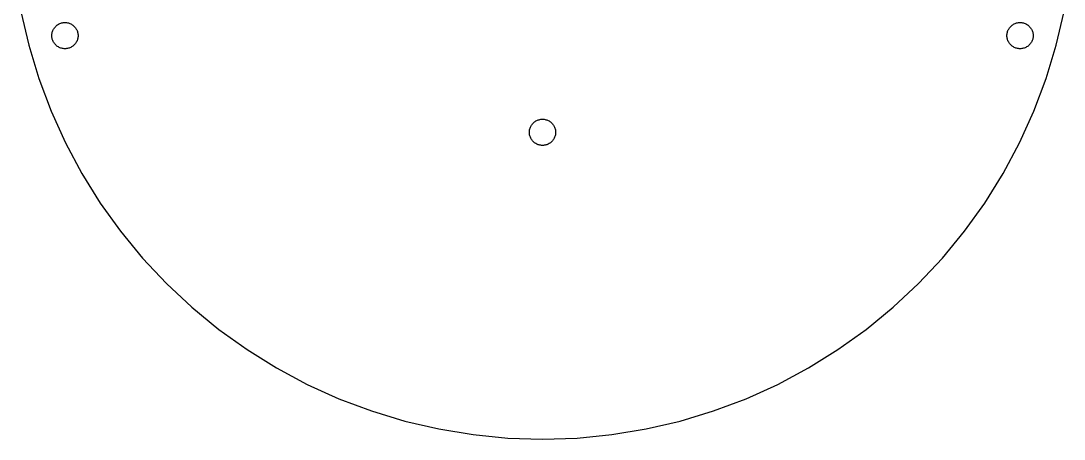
# Model space of a CAD drawing. Header units: metres. Extents: x -71 to 71, y -71 to 71.
# Drawn here: x -69.6 to 69.6, y -71 to -15.1 of the extents above; entities that cross this region are included whole.
import ezdxf

# ---------------------------------------------------------------- set-up
doc = ezdxf.new("R2010")
doc.units = ezdxf.units.M

msp = doc.modelspace()

# ---------------------------------------------------------------- linework, layer by layer
for p, q in [((-69.6357, -13.8514), (-68.5807, -18.3761)), ((68.5807, -18.3761), (69.6357, -13.8514)), ((-65.4675, -16.7406), (-65.4415, -16.6291)), ((-65.4415, -16.6291), (-65.4082, -16.5195)), ((-65.4082, -16.5195), (-65.3679, -16.4124)), ((-65.3679, -16.4124), (-65.3206, -16.308)), ((-65.3206, -16.308), (-65.2666, -16.207)), ((-65.2666, -16.207), (-65.2062, -16.1098)), ((-65.2062, -16.1098), (-65.1395, -16.0167)), ((-65.1395, -16.0167), (-65.0668, -15.9282)), ((-65.0668, -15.9282), (-64.9885, -15.8446)), ((-64.9885, -15.8446), (-64.905, -15.7663)), ((-64.905, -15.7663), (-64.8164, -15.6937)), ((-64.8164, -15.6937), (-64.7233, -15.627)), ((-64.7233, -15.627), (-64.6261, -15.5665)), ((-64.6261, -15.5665), (-64.5251, -15.5125)), ((-64.5251, -15.5125), (-64.4208, -15.4653)), ((-64.4208, -15.4653), (-64.3136, -15.4249)), ((-64.3136, -15.4249), (-64.204, -15.3917)), ((-64.204, -15.3917), (-64.0925, -15.3657)), ((-64.0925, -15.3657), (-63.9795, -15.347)), ((-63.9795, -15.347), (-63.8656, -15.3358)), ((-63.8656, -15.3358), (-63.7511, -15.332)), ((-63.7511, -15.332), (-63.6366, -15.3358)), ((-63.6366, -15.3358), (-63.5227, -15.347)), ((-63.5227, -15.347), (-63.4097, -15.3657)), ((-63.4097, -15.3657), (-63.2982, -15.3917)), ((-63.2982, -15.3917), (-63.1886, -15.4249)), ((-63.1886, -15.4249), (-63.0814, -15.4653)), ((-63.0814, -15.4653), (-62.9771, -15.5125)), ((-62.9771, -15.5125), (-62.8761, -15.5665)), ((-62.8761, -15.5665), (-62.7789, -15.627)), ((-62.7789, -15.627), (-62.6858, -15.6937)), ((-62.6858, -15.6937), (-62.5972, -15.7663)), ((-62.5972, -15.7663), (-62.5137, -15.8446)), ((-62.5137, -15.8446), (-62.4354, -15.9282)), ((-62.4354, -15.9282), (-62.3627, -16.0167)), ((-62.3627, -16.0167), (-62.296, -16.1098)), ((-62.296, -16.1098), (-62.2355, -16.207)), ((-62.2355, -16.207), (-62.1816, -16.308)), ((-62.1816, -16.308), (-62.1343, -16.4124)), ((-62.1343, -16.4124), (-62.094, -16.5195)), ((-62.094, -16.5195), (-62.0607, -16.6291)), ((-62.0607, -16.6291), (-62.0347, -16.7406)), ((62.0347, -16.7406), (62.0607, -16.6291)), ((62.0607, -16.6291), (62.094, -16.5195)), ((62.094, -16.5195), (62.1343, -16.4124)), ((62.1343, -16.4124), (62.1816, -16.308)), ((62.1816, -16.308), (62.2355, -16.207)), ((62.2355, -16.207), (62.296, -16.1098)), ((62.296, -16.1098), (62.3627, -16.0167)), ((62.3627, -16.0167), (62.4354, -15.9282)), ((62.4354, -15.9282), (62.5137, -15.8446)), ((62.5137, -15.8446), (62.5972, -15.7663)), ((62.5972, -15.7663), (62.6858, -15.6937)), ((62.6858, -15.6937), (62.7789, -15.627)), ((62.7789, -15.627), (62.8761, -15.5665)), ((62.8761, -15.5665), (62.9771, -15.5125)), ((62.9771, -15.5125), (63.0814, -15.4653)), ((63.0814, -15.4653), (63.1886, -15.4249)), ((63.1886, -15.4249), (63.2982, -15.3917)), ((63.2982, -15.3917), (63.4097, -15.3657)), ((63.4097, -15.3657), (63.5227, -15.347)), ((63.5227, -15.347), (63.6366, -15.3358)), ((63.6366, -15.3358), (63.7511, -15.332)), ((63.7511, -15.332), (63.8656, -15.3358)), ((63.8656, -15.3358), (63.9795, -15.347)), ((63.9795, -15.347), (64.0925, -15.3657)), ((64.0925, -15.3657), (64.204, -15.3917)), ((64.204, -15.3917), (64.3136, -15.4249)), ((64.3136, -15.4249), (64.4208, -15.4653)), ((64.4208, -15.4653), (64.5251, -15.5125)), ((64.5251, -15.5125), (64.6261, -15.5665)), ((64.6261, -15.5665), (64.7233, -15.627)), ((64.7233, -15.627), (64.8164, -15.6937)), ((64.8164, -15.6937), (64.905, -15.7663)), ((64.905, -15.7663), (64.9885, -15.8446)), ((64.9885, -15.8446), (65.0668, -15.9282)), ((65.0668, -15.9282), (65.1395, -16.0167)), ((65.1395, -16.0167), (65.2062, -16.1098)), ((65.2062, -16.1098), (65.2666, -16.207)), ((65.2666, -16.207), (65.3206, -16.308)), ((65.3206, -16.308), (65.3679, -16.4124)), ((65.3679, -16.4124), (65.4082, -16.5195)), ((65.4082, -16.5195), (65.4415, -16.6291)), ((65.4415, -16.6291), (65.4675, -16.7406)), ((-65.5011, -17.082), (-65.4973, -16.9676)), ((-65.4973, -17.1965), (-65.5011, -17.082)), ((-65.4973, -16.9676), (-65.4861, -16.8536)), ((-65.4861, -17.3105), (-65.4973, -17.1965)), ((-65.4861, -16.8536), (-65.4675, -16.7406)), ((-65.4675, -17.4235), (-65.4861, -17.3105)), ((-65.4415, -17.535), (-65.4675, -17.4235)), ((-65.4082, -17.6446), (-65.4415, -17.535)), ((-65.3679, -17.7517), (-65.4082, -17.6446)), ((-65.3206, -17.856), (-65.3679, -17.7517)), ((-65.2666, -17.957), (-65.3206, -17.856)), ((-65.2062, -18.0543), (-65.2666, -17.957)), ((-65.1395, -18.1474), (-65.2062, -18.0543)), ((-62.296, -18.0543), (-62.3627, -18.1474)), ((-62.2355, -17.957), (-62.296, -18.0543)), ((-62.1816, -17.856), (-62.2355, -17.957)), ((-62.1343, -17.7517), (-62.1816, -17.856)), ((-62.094, -17.6446), (-62.1343, -17.7517)), ((-62.0607, -17.535), (-62.094, -17.6446)), ((-62.0347, -17.4235), (-62.0607, -17.535)), ((-62.0347, -16.7406), (-62.0161, -16.8536)), ((-62.0161, -17.3105), (-62.0347, -17.4235)), ((-62.0161, -16.8536), (-62.0048, -16.9676)), ((-62.0048, -17.1965), (-62.0161, -17.3105)), ((-62.0048, -16.9676), (-62.0011, -17.082)), ((-62.0011, -17.082), (-62.0048, -17.1965)), ((62.0011, -17.082), (62.0048, -16.9676)), ((62.0048, -17.1965), (62.0011, -17.082)), ((62.0048, -16.9676), (62.0161, -16.8536)), ((62.0161, -17.3105), (62.0048, -17.1965)), ((62.0161, -16.8536), (62.0347, -16.7406)), ((62.0347, -17.4235), (62.0161, -17.3105)), ((62.0607, -17.535), (62.0347, -17.4235)), ((62.094, -17.6446), (62.0607, -17.535)), ((62.1343, -17.7517), (62.094, -17.6446)), ((62.1816, -17.856), (62.1343, -17.7517)), ((62.2355, -17.957), (62.1816, -17.856)), ((62.296, -18.0543), (62.2355, -17.957)), ((62.3627, -18.1474), (62.296, -18.0543)), ((65.2062, -18.0543), (65.1395, -18.1474)), ((65.2666, -17.957), (65.2062, -18.0543)), ((65.3206, -17.856), (65.2666, -17.957)), ((65.3679, -17.7517), (65.3206, -17.856)), ((65.4082, -17.6446), (65.3679, -17.7517)), ((65.4415, -17.535), (65.4082, -17.6446)), ((65.4675, -17.4235), (65.4415, -17.535)), ((65.4675, -16.7406), (65.4861, -16.8536)), ((65.4861, -17.3105), (65.4675, -17.4235)), ((65.4861, -16.8536), (65.4973, -16.9676)), ((65.4973, -17.1965), (65.4861, -17.3105)), ((65.4973, -16.9676), (65.5011, -17.082)), ((65.5011, -17.082), (65.4973, -17.1965)), ((-68.5807, -18.3761), (-67.232, -22.8222)), ((-65.0668, -18.2359), (-65.1395, -18.1474)), ((-64.9885, -18.3195), (-65.0668, -18.2359)), ((-64.905, -18.3978), (-64.9885, -18.3195)), ((-64.8164, -18.4704), (-64.905, -18.3978)), ((-64.7233, -18.5371), (-64.8164, -18.4704)), ((-64.6261, -18.5976), (-64.7233, -18.5371)), ((-64.5251, -18.6516), (-64.6261, -18.5976)), ((-64.4208, -18.6988), (-64.5251, -18.6516)), ((-64.3136, -18.7392), (-64.4208, -18.6988)), ((-64.204, -18.7724), (-64.3136, -18.7392)), ((-64.0925, -18.7984), (-64.204, -18.7724)), ((-63.9795, -18.8171), (-64.0925, -18.7984)), ((-63.8656, -18.8283), (-63.9795, -18.8171)), ((-63.7511, -18.832), (-63.8656, -18.8283)), ((-63.6366, -18.8283), (-63.7511, -18.832)), ((-63.5227, -18.8171), (-63.6366, -18.8283)), ((-63.4097, -18.7984), (-63.5227, -18.8171)), ((-63.2982, -18.7724), (-63.4097, -18.7984)), ((-63.1886, -18.7392), (-63.2982, -18.7724)), ((-63.0814, -18.6988), (-63.1886, -18.7392)), ((-62.9771, -18.6516), (-63.0814, -18.6988)), ((-62.8761, -18.5976), (-62.9771, -18.6516)), ((-62.7789, -18.5371), (-62.8761, -18.5976)), ((-62.6858, -18.4704), (-62.7789, -18.5371)), ((-62.5972, -18.3978), (-62.6858, -18.4704)), ((-62.5137, -18.3195), (-62.5972, -18.3978)), ((-62.4354, -18.2359), (-62.5137, -18.3195)), ((-62.3627, -18.1474), (-62.4354, -18.2359)), ((62.4354, -18.2359), (62.3627, -18.1474)), ((62.5137, -18.3195), (62.4354, -18.2359)), ((62.5972, -18.3978), (62.5137, -18.3195)), ((62.6858, -18.4704), (62.5972, -18.3978)), ((62.7789, -18.5371), (62.6858, -18.4704)), ((62.8761, -18.5976), (62.7789, -18.5371)), ((62.9771, -18.6516), (62.8761, -18.5976)), ((63.0814, -18.6988), (62.9771, -18.6516)), ((63.1886, -18.7392), (63.0814, -18.6988)), ((63.2982, -18.7724), (63.1886, -18.7392)), ((63.4097, -18.7984), (63.2982, -18.7724)), ((63.5227, -18.8171), (63.4097, -18.7984)), ((63.6366, -18.8283), (63.5227, -18.8171)), ((63.7511, -18.832), (63.6366, -18.8283)), ((63.8656, -18.8283), (63.7511, -18.832)), ((63.9795, -18.8171), (63.8656, -18.8283)), ((64.0925, -18.7984), (63.9795, -18.8171)), ((64.204, -18.7724), (64.0925, -18.7984)), ((64.3136, -18.7392), (64.204, -18.7724)), ((64.4208, -18.6988), (64.3136, -18.7392)), ((64.5251, -18.6516), (64.4208, -18.6988)), ((64.6261, -18.5976), (64.5251, -18.6516)), ((64.7233, -18.5371), (64.6261, -18.5976)), ((64.8164, -18.4704), (64.7233, -18.5371)), ((64.905, -18.3978), (64.8164, -18.4704)), ((64.9885, -18.3195), (64.905, -18.3978)), ((65.0668, -18.2359), (64.9885, -18.3195)), ((65.1395, -18.1474), (65.0668, -18.2359)), ((67.232, -22.8222), (68.5807, -18.3761)), ((-67.232, -22.8222), (-65.5954, -27.1705)), ((65.5954, -27.1705), (67.232, -22.8222)), ((-65.5954, -27.1705), (-63.678, -31.4025)), ((63.678, -31.4025), (65.5954, -27.1705)), ((-1.61678, -29.3303), (-1.56952, -29.226)), ((-1.56952, -29.226), (-1.51553, -29.125)), ((-1.51553, -29.125), (-1.45506, -29.0277)), ((-1.45506, -29.0277), (-1.38837, -28.9347)), ((-1.38837, -28.9347), (-1.31572, -28.8461)), ((-1.31572, -28.8461), (-1.23743, -28.7626)), ((-1.23743, -28.7626), (-1.15385, -28.6843)), ((-1.15385, -28.6843), (-1.06532, -28.6116)), ((-1.06532, -28.6116), (-0.972244, -28.5449)), ((-0.972244, -28.5449), (-0.875, -28.4845)), ((-0.875, -28.4845), (-0.774002, -28.4305)), ((-0.774002, -28.4305), (-0.669693, -28.3832)), ((-0.669693, -28.3832), (-0.562515, -28.3429)), ((-0.562515, -28.3429), (-0.452927, -28.3096)), ((-0.452927, -28.3096), (-0.3414, -28.2836)), ((-0.3414, -28.2836), (-0.228409, -28.265)), ((-0.228409, -28.265), (-0.114441, -28.2537)), ((-0.114441, -28.2537), (0, -28.25)), ((0, -28.25), (0.114441, -28.2537)), ((0.114441, -28.2537), (0.228409, -28.265)), ((0.228409, -28.265), (0.3414, -28.2836)), ((0.3414, -28.2836), (0.452927, -28.3096)), ((0.452927, -28.3096), (0.562515, -28.3429)), ((0.562515, -28.3429), (0.669693, -28.3832)), ((0.669693, -28.3832), (0.774002, -28.4305)), ((0.774002, -28.4305), (0.875, -28.4845)), ((0.875, -28.4845), (0.972244, -28.5449)), ((0.972244, -28.5449), (1.06532, -28.6116)), ((1.06532, -28.6116), (1.15385, -28.6843)), ((1.15385, -28.6843), (1.23743, -28.7626)), ((1.23743, -28.7626), (1.31572, -28.8461)), ((1.31572, -28.8461), (1.38837, -28.9347)), ((1.38837, -28.9347), (1.45506, -29.0277)), ((1.45506, -29.0277), (1.51553, -29.125)), ((1.51553, -29.125), (1.56952, -29.226)), ((1.56952, -29.226), (1.61678, -29.3303)), ((-1.75, -30), (-1.74625, -29.8855)), ((-1.74625, -30.1144), (-1.75, -30)), ((-1.74625, -29.8855), (-1.73502, -29.7716)), ((-1.73502, -30.2284), (-1.74625, -30.1144)), ((-1.73502, -29.7716), (-1.71637, -29.6586)), ((-1.71637, -30.3414), (-1.73502, -30.2284)), ((-1.71637, -29.6586), (-1.69037, -29.5471)), ((-1.69037, -30.4529), (-1.71637, -30.3414)), ((-1.69037, -29.5471), (-1.65712, -29.4375)), ((-1.65712, -30.5625), (-1.69037, -30.4529)), ((-1.65712, -29.4375), (-1.61678, -29.3303)), ((-1.61678, -30.6697), (-1.65712, -30.5625)), ((1.61678, -29.3303), (1.65712, -29.4375)), ((1.65712, -30.5625), (1.61678, -30.6697)), ((1.65712, -29.4375), (1.69037, -29.5471)), ((1.69037, -30.4529), (1.65712, -30.5625)), ((1.69037, -29.5471), (1.71637, -29.6586)), ((1.71637, -30.3414), (1.69037, -30.4529)), ((1.71637, -29.6586), (1.73502, -29.7716)), ((1.73502, -30.2284), (1.71637, -30.3414)), ((1.73502, -29.7716), (1.74625, -29.8855)), ((1.74625, -30.1144), (1.73502, -30.2284)), ((1.74625, -29.8855), (1.75, -30)), ((1.75, -30), (1.74625, -30.1144)), ((-63.678, -31.4025), (-61.4878, -35.5)), ((-1.56952, -30.774), (-1.61678, -30.6697)), ((-1.51553, -30.875), (-1.56952, -30.774)), ((-1.45506, -30.9722), (-1.51553, -30.875)), ((-1.38837, -31.0653), (-1.45506, -30.9722)), ((-1.31572, -31.1539), (-1.38837, -31.0653)), ((-1.23743, -31.2374), (-1.31572, -31.1539)), ((-1.15385, -31.3157), (-1.23743, -31.2374)), ((-1.06532, -31.3884), (-1.15385, -31.3157)), ((-0.972244, -31.4551), (-1.06532, -31.3884)), ((-0.875, -31.5155), (-0.972244, -31.4551)), ((-0.774002, -31.5695), (-0.875, -31.5155)), ((-0.669693, -31.6168), (-0.774002, -31.5695)), ((-0.562515, -31.6571), (-0.669693, -31.6168)), ((-0.452927, -31.6904), (-0.562515, -31.6571)), ((-0.3414, -31.7164), (-0.452927, -31.6904)), ((-0.228409, -31.735), (-0.3414, -31.7164)), ((-0.114441, -31.7462), (-0.228409, -31.735)), ((0, -31.75), (-0.114441, -31.7462)), ((0.114441, -31.7462), (0, -31.75)), ((0.228409, -31.735), (0.114441, -31.7462)), ((0.3414, -31.7164), (0.228409, -31.735)), ((0.452927, -31.6904), (0.3414, -31.7164)), ((0.562515, -31.6571), (0.452927, -31.6904)), ((0.669693, -31.6168), (0.562515, -31.6571)), ((0.774002, -31.5695), (0.669693, -31.6168)), ((0.875, -31.5155), (0.774002, -31.5695)), ((0.972244, -31.4551), (0.875, -31.5155)), ((1.06532, -31.3884), (0.972244, -31.4551)), ((1.15385, -31.3157), (1.06532, -31.3884)), ((1.23743, -31.2374), (1.15385, -31.3157)), ((1.31572, -31.1539), (1.23743, -31.2374)), ((1.38837, -31.0653), (1.31572, -31.1539)), ((1.45506, -30.9722), (1.38837, -31.0653)), ((1.51553, -30.875), (1.45506, -30.9722)), ((1.56952, -30.774), (1.51553, -30.875)), ((1.61678, -30.6697), (1.56952, -30.774)), ((61.4878, -35.5), (63.678, -31.4025)), ((-61.4878, -35.5), (-59.0343, -39.4455)), ((59.0343, -39.4455), (61.4878, -35.5)), ((-59.0343, -39.4455), (-56.3281, -43.2221)), ((56.3281, -43.2221), (59.0343, -39.4455)), ((-56.3281, -43.2221), (-53.3806, -46.8136)), ((53.3806, -46.8136), (56.3281, -43.2221)), ((-53.3806, -46.8136), (-50.2046, -50.2046)), ((50.2046, -50.2046), (53.3806, -46.8136)), ((-50.2046, -50.2046), (-46.8136, -53.3806)), ((46.8136, -53.3806), (50.2046, -50.2046)), ((-46.8136, -53.3806), (-43.2221, -56.3281)), ((43.2221, -56.3281), (46.8136, -53.3806)), ((-43.2221, -56.3281), (-39.4455, -59.0343)), ((39.4455, -59.0343), (43.2221, -56.3281)), ((-39.4455, -59.0343), (-35.5, -61.4878)), ((35.5, -61.4878), (39.4455, -59.0343)), ((-35.5, -61.4878), (-31.4025, -63.678)), ((31.4025, -63.678), (35.5, -61.4878)), ((-31.4025, -63.678), (-27.1705, -65.5954)), ((27.1705, -65.5954), (31.4025, -63.678)), ((-27.1705, -65.5954), (-22.8222, -67.232)), ((22.8222, -67.232), (27.1705, -65.5954)), ((-22.8222, -67.232), (-18.3761, -68.5807)), ((18.3761, -68.5807), (22.8222, -67.232)), ((-18.3761, -68.5807), (-13.8514, -69.6357)), ((-13.8514, -69.6357), (-9.26735, -70.3926)), ((9.26735, -70.3926), (13.8514, -69.6357)), ((13.8514, -69.6357), (18.3761, -68.5807)), ((-9.26735, -70.3926), (-4.64362, -70.848)), ((-4.64362, -70.848), (0, -71)), ((0, -71), (4.64362, -70.848)), ((4.64362, -70.848), (9.26735, -70.3926))]:
    msp.add_line(p, q)

doc.saveas('drawing.dxf')
